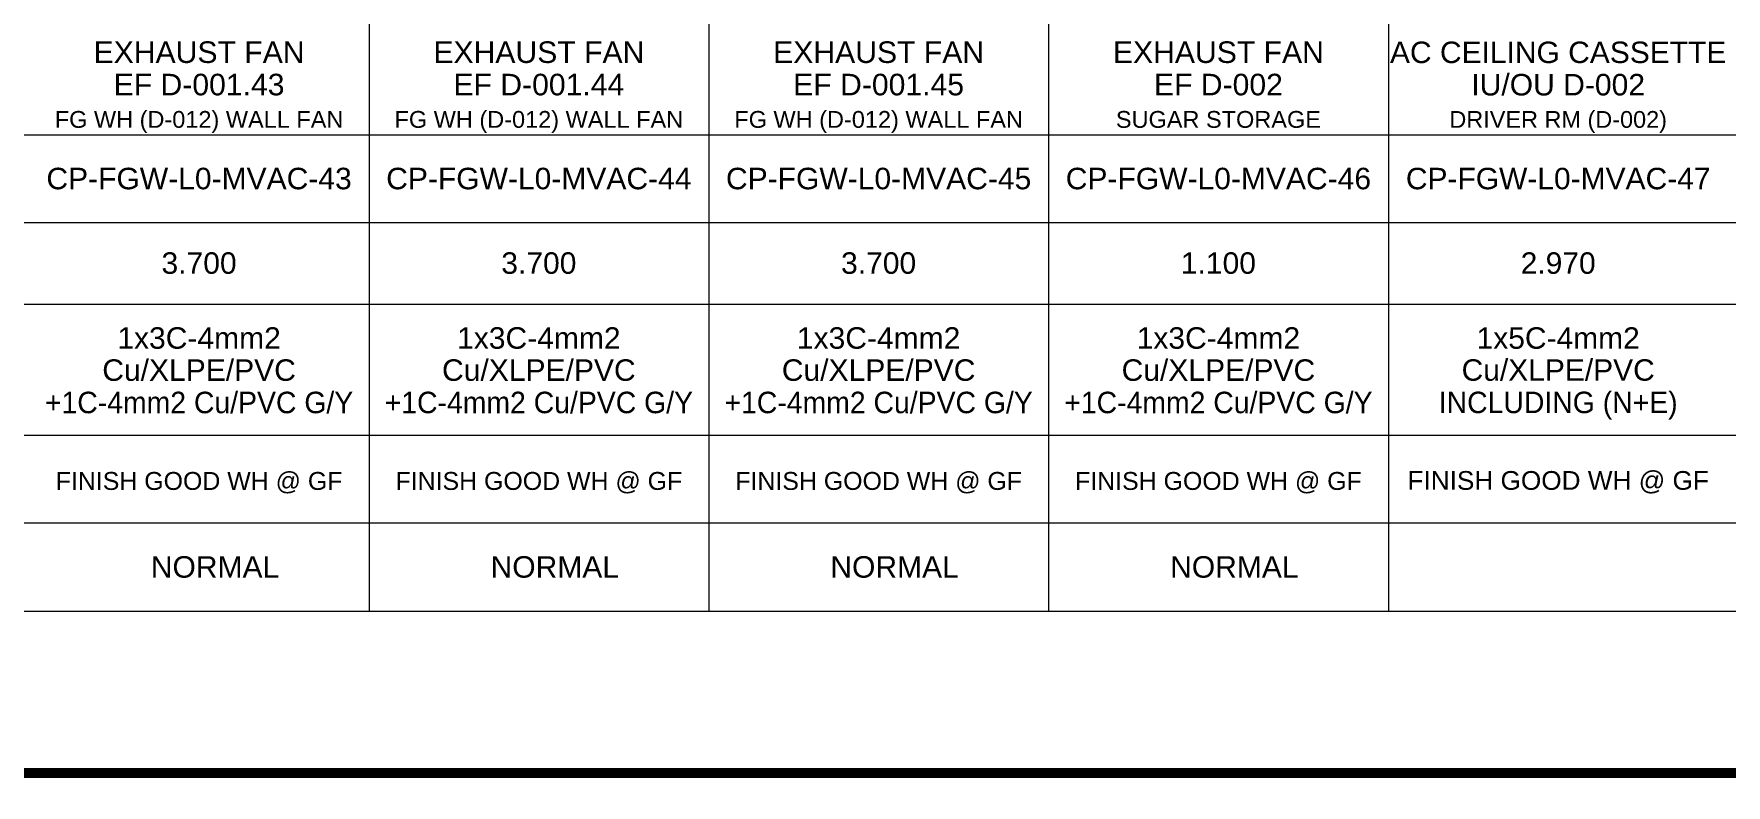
# Model space of a CAD drawing. Header units: millimetres. Extents: x -33055 to 42243, y -56860 to 24450.
# Drawn here: x 4087 to 21385, y -36655 to -28975 of the extents above; entities that cross this region are included whole.
import ezdxf
from ezdxf.enums import TextEntityAlignment as Align

# ---------------------------------------------------------------- set-up
doc = ezdxf.new("R2010")
doc.units = ezdxf.units.MM
for name, color, linetype in [('E-BUSBAR', 7, 'Continuous'), ('E-TABLE', 7, 'Continuous'), ('E-TEXT', 7, 'Continuous')]:
    doc.layers.add(name, color=color, linetype=linetype)
doc.styles.add('ARIAL', font='arial.ttf')

msp = doc.modelspace()

# ---------------------------------------------------------------- linework, layer by layer
at = {"layer": 'E-BUSBAR', "const_width": 100}
msp.add_lwpolyline([(35929, -21994), (35929, -36531), (-25829, -36531), (-25829, -40428)], dxfattribs=at)
at = {"layer": 'E-TABLE', "color": 7, "lineweight": 0}
for p, q in [((7513, -28652), (7513, -34875)), ((10986, -28652), (10986, -34875)), ((14459, -28652), (14459, -34875)), ((17932, -28652), (17932, -34875)), ((-32967, -30006), (35297, -30006)), ((-32967, -30902), (35297, -30902)), ((-32967, -31739), (35297, -31739)), ((-32967, -33079), (35297, -33079)), ((-32967, -33975), (35297, -33975)), ((-32967, -34875), (35297, -34875))]:
    msp.add_line(p, q, dxfattribs=at)

# ---------------------------------------------------------------- texts
at = {"layer": 'E-TEXT', "color": 7, "style": 'ARIAL'}
for s, height, p in [('EXHAUST FAN', 220.51, (5776, -29273)), ('EXHAUST FAN', 220.51, (9249, -29273)), ('EXHAUST FAN', 220.51, (12722, -29273)), ('EXHAUST FAN', 220.51, (16195, -29273)), ('AC CEILING CASSETTE', 219.3, (19668, -29274)), ('EF D-001.43', 220.51, (5776, -29604)), ('EF D-001.44', 220.51, (9249, -29604)), ('EF D-001.45', 220.51, (12722, -29604)), ('EF D-002', 220.5, (16195, -29604)), ('IU/OU D-002', 220, (19668, -29605)), ('FG WH (D-012) WALL FAN', 172.01, (5776, -29936)), ('FG WH (D-012) WALL FAN', 172.01, (9249, -29936)), ('FG WH (D-012) WALL FAN', 172.01, (12722, -29936)), ('SUGAR STORAGE', 172.01, (16195, -29936)), ('DRIVER RM (D-002)', 171.61, (19668, -29936)), ('CP-FGW-L0-MVAC-43', 219.75, (5776, -30564)), ('CP-FGW-L0-MVAC-44', 219.75, (9249, -30564)), ('CP-FGW-L0-MVAC-45', 219.75, (12722, -30564)), ('CP-FGW-L0-MVAC-46', 219.75, (16195, -30564)), ('CP-FGW-L0-MVAC-47', 219.24, (19668, -30564)), ('3.700', 219.7, (5776, -31428)), ('3.700', 219.7, (9249, -31428)), ('3.700', 219.7, (12722, -31428)), ('1.100', 219.7, (16195, -31428)), ('2.970', 219.2, (19668, -31428)), ('1x3C-4mm2', 219.7, (5776, -32194)), ('1x3C-4mm2', 219.7, (9249, -32194)), ('1x3C-4mm2', 219.7, (12722, -32194)), ('1x3C-4mm2', 219.7, (16195, -32194)), ('1x5C-4mm2', 219.2, (19668, -32194)), ('Cu/XLPE/PVC', 219.75, (5776, -32522)), ('Cu/XLPE/PVC', 219.75, (9249, -32522)), ('Cu/XLPE/PVC', 219.75, (12722, -32522)), ('Cu/XLPE/PVC', 219.75, (16195, -32522)), ('Cu/XLPE/PVC', 219.24, (19668, -32521)), ('FINISH GOOD WH @ GF', 191.53, (19668, -33636)), ('NORMAL', 219.7, (5939, -34534)), ('NORMAL', 219.7, (9412, -34534)), ('NORMAL', 219.7, (12885, -34534)), ('NORMAL', 219.7, (16358, -34534))]:
    msp.add_text(s, height=height, dxfattribs=at).set_placement(p, align=Align.CENTER)
for s, height, width, p in [('+1C-4mm2 Cu/PVC G/Y', 219.75, 0.94498, (5776, -32853)), ('+1C-4mm2 Cu/PVC G/Y', 219.75, 0.94498, (9249, -32853)), ('+1C-4mm2 Cu/PVC G/Y', 219.75, 0.94498, (12722, -32853)), ('+1C-4mm2 Cu/PVC G/Y', 219.75, 0.94498, (16195, -32853)), ('INCLUDING (N+E)', 219.24, 0.947171, (19668, -32852)), ('FINISH GOOD WH @ GF', 183.29, 0.994173, (5776, -33637)), ('FINISH GOOD WH @ GF', 183.29, 0.994173, (9249, -33637)), ('FINISH GOOD WH @ GF', 183.29, 0.994173, (12722, -33637)), ('FINISH GOOD WH @ GF', 183.29, 0.994173, (16195, -33637))]:
    msp.add_text(s, height=height, dxfattribs=dict(at, width=width)).set_placement(p, align=Align.CENTER)

doc.saveas('drawing.dxf')
